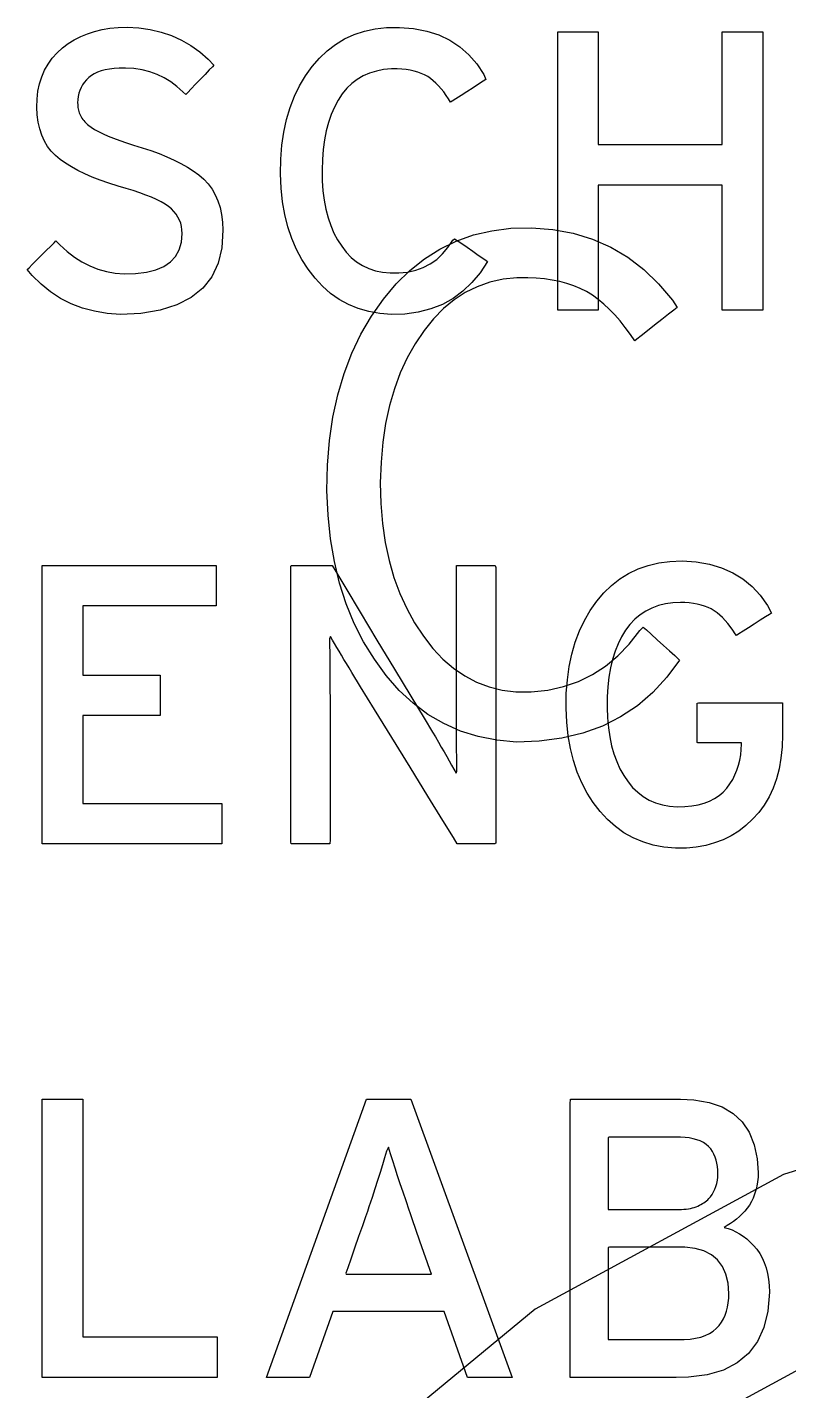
# Model space of a CAD drawing. Extents: x 1 to 47.7, y 0.2 to 35.
# Drawn here: x 18.58 to 18.877, y 10.965 to 11.497 of the extents above; entities that cross this region are included whole.
import ezdxf

# ---------------------------------------------------------------- set-up
doc = ezdxf.new("R2010")
doc.units = 0
doc.header["$MEASUREMENT"] = 0
doc.layers.add('4_1__4U__UP_TO_ONE_IO_BOAR', color=7, linetype='CONTINUOUS')
doc.layers.add('5_1___24__TARGET_LEDS___12', color=7, linetype='CONTINUOUS')

msp = doc.modelspace()

# ---------------------------------------------------------------- linework, layer by layer
at = {"layer": '4_1__4U__UP_TO_ONE_IO_BOAR'}
for points in [[(18.65675, 11.41778), (18.65631, 11.41093), (18.65485, 11.40488), (18.65237, 11.39963), (18.64887, 11.39517), (18.64435, 11.39152), (18.63881, 11.38866), (18.63225, 11.38659), (18.62468, 11.38533), (18.61678, 11.38492), (18.61161, 11.38533), (18.60669, 11.38617), (18.60201, 11.38743), (18.59759, 11.38912), (18.59341, 11.39123), (18.58949, 11.39377), (18.58581, 11.39673), (18.58238, 11.40012), (18.58045, 11.40249), (18.58113, 11.40317), (18.58242, 11.40445), (18.5841, 11.40613), (18.58599, 11.40801), (18.58788, 11.40989), (18.58958, 11.41159), (18.59089, 11.41289), (18.59161, 11.4136), (18.59321, 11.41208), (18.59595, 11.40953), (18.59881, 11.40731), (18.60178, 11.40541), (18.60485, 11.40384), (18.60803, 11.40259), (18.61131, 11.40167), (18.61471, 11.40107), (18.61821, 11.4008), (18.62266, 11.4009), (18.62691, 11.40142), (18.63058, 11.40234), (18.6337, 11.40367), (18.63625, 11.40541), (18.63825, 11.40756), (18.63968, 11.41011), (18.64054, 11.41308), (18.64085, 11.41645), (18.64079, 11.41794), (18.6406, 11.41927), (18.64028, 11.42055), (18.63982, 11.42176), (18.63923, 11.42292), (18.63851, 11.42402), (18.63766, 11.42507), (18.63667, 11.42606), (18.63555, 11.427), (18.63418, 11.42792), (18.63262, 11.42883), (18.63086, 11.42974), (18.6289, 11.43063), (18.62673, 11.43151), (18.62437, 11.43239), (18.6218, 11.43325), (18.61903, 11.4341), (18.61584, 11.43502), (18.61227, 11.43612), (18.60891, 11.43727), (18.60577, 11.43848), (18.60285, 11.43975), (18.60014, 11.44107), (18.59765, 11.44245), (18.59538, 11.44389), (18.59332, 11.44538), (18.59147, 11.44692), (18.58982, 11.4486), (18.58838, 11.45047), (18.58716, 11.45253), (18.58614, 11.45479), (18.58534, 11.45725), (18.58475, 11.45989), (18.58437, 11.46273), (18.58421, 11.46576), (18.58429, 11.46893), (18.58463, 11.47198), (18.58523, 11.47486), (18.58608, 11.47759), (18.58719, 11.48016), (18.58856, 11.48257), (18.59018, 11.48482), (18.59205, 11.48691), (18.59418, 11.48885), (18.59643, 11.49053), (18.5988, 11.49202), (18.60131, 11.4933), (18.60395, 11.49439), (18.60673, 11.49529), (18.60965, 11.49599), (18.61271, 11.49649), (18.6159, 11.4968), (18.61936, 11.4969), (18.62397, 11.49665), (18.6284, 11.49602), (18.63265, 11.49502), (18.6367, 11.49365), (18.64057, 11.49191), (18.64425, 11.4898), (18.64775, 11.48731), (18.65105, 11.48445), (18.65327, 11.48214), (18.65266, 11.48151), (18.65144, 11.48025), (18.64981, 11.47855), (18.64795, 11.47663), (18.64608, 11.47468), (18.64437, 11.47291), (18.64304, 11.47153), (18.64227, 11.47073), (18.64111, 11.4717), (18.63882, 11.47381), (18.63639, 11.47564), (18.63381, 11.4772), (18.63109, 11.4785), (18.62822, 11.47952), (18.62521, 11.48028), (18.62206, 11.48077), (18.61876, 11.481), (18.61627, 11.48097), (18.61434, 11.48083), (18.61253, 11.4806), (18.61086, 11.48027), (18.60931, 11.47986), (18.60789, 11.47935), (18.6066, 11.47874), (18.60544, 11.47805), (18.60441, 11.47727), (18.6035, 11.47637), (18.6027, 11.47542), (18.602, 11.47443), (18.60142, 11.47338), (18.60094, 11.47229), (18.60056, 11.47115), (18.6003, 11.46996), (18.60014, 11.46872), (18.60009, 11.46747), (18.60011, 11.46684), (18.60015, 11.46624), (18.60022, 11.46565), (18.60031, 11.46508), (18.60043, 11.46454), (18.60057, 11.46401), (18.60075, 11.4635), (18.60094, 11.46301), (18.60117, 11.46252), (18.60144, 11.46201), (18.60175, 11.4615), (18.6021, 11.461), (18.6025, 11.4605), (18.60293, 11.46001), (18.60342, 11.45953), (18.60394, 11.45905), (18.60451, 11.45858), (18.60536, 11.45796), (18.60669, 11.4571), (18.60824, 11.45624), (18.60999, 11.45538), (18.61196, 11.4545), (18.61413, 11.45362), (18.61652, 11.45273), (18.61912, 11.45183), (18.62193, 11.45092), (18.62524, 11.44992), (18.62863, 11.44882), (18.63183, 11.44765), (18.63486, 11.44642), (18.63771, 11.44513), (18.64039, 11.44378), (18.64288, 11.44236), (18.6452, 11.44088), (18.64734, 11.43933), (18.64928, 11.43769), (18.651, 11.43586), (18.6525, 11.43384), (18.65377, 11.43163), (18.65482, 11.42924), (18.65564, 11.42666), (18.65623, 11.42389), (18.6566, 11.42093)], [(18.7599, 11.40564), (18.75705, 11.40123), (18.75388, 11.39735), (18.75036, 11.394), (18.74651, 11.39116), (18.74232, 11.38886), (18.7378, 11.38708), (18.73294, 11.38582), (18.72774, 11.38509), (18.72246, 11.38492), (18.71791, 11.38531), (18.7136, 11.38609), (18.70953, 11.38727), (18.70569, 11.38885), (18.70208, 11.39082), (18.69871, 11.39318), (18.69558, 11.39595), (18.69268, 11.39911), (18.68998, 11.40259), (18.68755, 11.40632), (18.68542, 11.41031), (18.68361, 11.41456), (18.68211, 11.41908), (18.68093, 11.42386), (18.68005, 11.4289), (18.67949, 11.43421), (18.67924, 11.43978), (18.67935, 11.44545), (18.67979, 11.45088), (18.68054, 11.45604), (18.6816, 11.46095), (18.68298, 11.4656), (18.68466, 11.46999), (18.68666, 11.47413), (18.68897, 11.478), (18.69158, 11.48162), (18.69439, 11.48488), (18.69743, 11.48776), (18.70071, 11.49024), (18.70422, 11.49233), (18.70797, 11.49402), (18.71195, 11.49533), (18.71616, 11.49625), (18.72061, 11.49677), (18.72563, 11.49687), (18.73111, 11.4964), (18.73621, 11.4954), (18.7409, 11.49389), (18.74521, 11.49185), (18.74912, 11.48929), (18.75263, 11.4862), (18.75575, 11.48259), (18.75847, 11.47846), (18.75926, 11.47653), (18.75822, 11.47586), (18.75648, 11.47474), (18.7543, 11.47333), (18.75192, 11.47179), (18.7496, 11.4703), (18.7476, 11.469), (18.74615, 11.46807), (18.74552, 11.46766), (18.74472, 11.46894), (18.7438, 11.47035), (18.74284, 11.47167), (18.74187, 11.4729), (18.74087, 11.47403), (18.73984, 11.47508), (18.73879, 11.47604), (18.73771, 11.47691), (18.7366, 11.47769), (18.73538, 11.47835), (18.73408, 11.47893), (18.73271, 11.47943), (18.73127, 11.47984), (18.72976, 11.48018), (18.72817, 11.48043), (18.7265, 11.48061), (18.72477, 11.4807), (18.72245, 11.48068), (18.71944, 11.4804), (18.71661, 11.47985), (18.71396, 11.47904), (18.71148, 11.47795), (18.70917, 11.4766), (18.70704, 11.47498), (18.70509, 11.4731), (18.70331, 11.47094), (18.70168, 11.46849), (18.70022, 11.46581), (18.69896, 11.46292), (18.69788, 11.45983), (18.69701, 11.45652), (18.69632, 11.45301), (18.69583, 11.44928), (18.69553, 11.44535), (18.69542, 11.44121), (18.6955, 11.43709), (18.69578, 11.43318), (18.69624, 11.42947), (18.6969, 11.42597), (18.69776, 11.42268), (18.6988, 11.41958), (18.70004, 11.4167), (18.70147, 11.41401), (18.70309, 11.41152), (18.70484, 11.40922), (18.70677, 11.4072), (18.70888, 11.40547), (18.71116, 11.40403), (18.71362, 11.40287), (18.71625, 11.402), (18.71905, 11.40142), (18.72203, 11.40112), (18.72536, 11.40112), (18.72876, 11.40146), (18.73194, 11.40217), (18.7349, 11.40322), (18.73763, 11.40464), (18.74015, 11.40641), (18.74244, 11.40853), (18.74451, 11.41102), (18.74637, 11.41385), (18.74708, 11.41449), (18.74816, 11.41375), (18.74986, 11.41257), (18.75195, 11.41113), (18.75418, 11.40959), (18.75633, 11.4081), (18.75815, 11.40684), (18.75942, 11.40597)], [(18.74814, 11.17856), (18.74661, 11.18104), (18.74253, 11.18767), (18.73666, 11.19721), (18.72975, 11.20843), (18.72258, 11.22008), (18.71589, 11.23095), (18.71046, 11.23978), (18.70703, 11.24535), (18.70593, 11.24714), (18.70491, 11.24884), (18.70393, 11.2505), (18.70298, 11.2521), (18.70205, 11.25366), (18.70117, 11.25517), (18.70031, 11.25663), (18.69949, 11.25804), (18.6987, 11.25941), (18.69837, 11.25853), (18.69838, 11.25592), (18.69839, 11.25322), (18.6984, 11.25044), (18.69841, 11.24758), (18.69843, 11.24464), (18.69846, 11.24161), (18.69848, 11.2385), (18.69852, 11.2353), (18.69852, 11.23331), (18.69852, 11.22826), (18.69852, 11.22065), (18.69852, 11.21152), (18.69852, 11.20188), (18.69852, 11.19274), (18.69852, 11.18514), (18.69852, 11.18009), (18.69851, 11.17856), (18.6978, 11.17856), (18.69621, 11.17856), (18.69399, 11.17856), (18.69144, 11.17856), (18.68884, 11.17856), (18.68644, 11.17856), (18.68455, 11.17856), (18.68343, 11.17856), (18.68324, 11.17932), (18.68324, 11.18636), (18.68324, 11.19915), (18.68324, 11.21575), (18.68324, 11.23417), (18.68324, 11.25245), (18.68324, 11.26862), (18.68324, 11.28072), (18.68324, 11.28677), (18.68354, 11.28711), (18.68486, 11.28711), (18.68694, 11.28711), (18.6895, 11.28711), (18.69225, 11.28711), (18.6949, 11.28711), (18.69715, 11.28711), (18.69871, 11.28711), (18.6993, 11.28711), (18.70075, 11.28469), (18.70465, 11.27824), (18.71025, 11.26896), (18.71683, 11.25804), (18.72367, 11.2467), (18.73005, 11.23613), (18.73524, 11.22753), (18.73851, 11.22211), (18.73961, 11.22026), (18.74079, 11.21825), (18.74191, 11.21631), (18.74299, 11.21443), (18.74402, 11.21263), (18.745, 11.21089), (18.74594, 11.20923), (18.74682, 11.20763), (18.74766, 11.2061), (18.74798, 11.20697), (18.74795, 11.20967), (18.74792, 11.21243), (18.7479, 11.21527), (18.74788, 11.21819), (18.74787, 11.22118), (18.74786, 11.22425), (18.74785, 11.2274), (18.74785, 11.23062), (18.74785, 11.23261), (18.74785, 11.23764), (18.74785, 11.24521), (18.74785, 11.2543), (18.74785, 11.2639), (18.74785, 11.27299), (18.74785, 11.28056), (18.74785, 11.28559), (18.74786, 11.28711), (18.74857, 11.28711), (18.75017, 11.28711), (18.75238, 11.28711), (18.75493, 11.28711), (18.75754, 11.28711), (18.75993, 11.28711), (18.76183, 11.28711), (18.76295, 11.28711), (18.76314, 11.28635), (18.76314, 11.27931), (18.76314, 11.26652), (18.76314, 11.24992), (18.76314, 11.2315), (18.76314, 11.21322), (18.76314, 11.19705), (18.76314, 11.18495), (18.76314, 11.1789), (18.76285, 11.17856), (18.76163, 11.17856), (18.75968, 11.17856), (18.75729, 11.17856), (18.75472, 11.17856), (18.75225, 11.17856), (18.75015, 11.17856), (18.74868, 11.17856)], [(18.87498, 11.22104), (18.87481, 11.21639), (18.87435, 11.21199), (18.87362, 11.20783), (18.8726, 11.20393), (18.87131, 11.20027), (18.86974, 11.19687), (18.86788, 11.19371), (18.86575, 11.19081), (18.86334, 11.18814), (18.86074, 11.18571), (18.85795, 11.18358), (18.85499, 11.18173), (18.85185, 11.18018), (18.84852, 11.17893), (18.84502, 11.17796), (18.84134, 11.17729), (18.83748, 11.17691), (18.83323, 11.17688), (18.82875, 11.17731), (18.8245, 11.17813), (18.82049, 11.17933), (18.8167, 11.18092), (18.81315, 11.1829), (18.80982, 11.18528), (18.80673, 11.18804), (18.80387, 11.19119), (18.8012, 11.19465), (18.7988, 11.19835), (18.7967, 11.20231), (18.79491, 11.20653), (18.79343, 11.21101), (18.79225, 11.21575), (18.79138, 11.22074), (18.79081, 11.226), (18.79055, 11.23152), (18.79065, 11.23715), (18.79107, 11.24254), (18.79179, 11.24767), (18.79283, 11.25255), (18.79416, 11.25718), (18.79581, 11.26156), (18.79776, 11.26568), (18.80002, 11.26955), (18.80259, 11.27316), (18.80534, 11.27644), (18.80832, 11.27934), (18.81154, 11.28186), (18.81498, 11.28398), (18.81866, 11.28573), (18.82256, 11.28709), (18.8267, 11.28807), (18.83107, 11.28866), (18.83582, 11.28885), (18.84133, 11.28848), (18.84646, 11.2876), (18.8512, 11.2862), (18.85555, 11.28429), (18.85951, 11.28187), (18.86309, 11.27893), (18.86627, 11.27547), (18.86907, 11.2715), (18.87067, 11.26853), (18.86987, 11.26802), (18.86833, 11.26704), (18.86629, 11.26573), (18.86399, 11.26425), (18.86168, 11.26277), (18.85959, 11.26143), (18.85796, 11.26039), (18.85705, 11.2598), (18.85646, 11.26051), (18.85555, 11.26194), (18.85461, 11.26328), (18.85364, 11.26453), (18.85264, 11.26569), (18.85161, 11.26677), (18.85056, 11.26775), (18.84948, 11.26865), (18.84837, 11.26946), (18.8472, 11.27014), (18.84594, 11.27072), (18.84462, 11.27123), (18.84322, 11.27166), (18.84175, 11.27201), (18.84021, 11.27228), (18.83859, 11.27248), (18.83691, 11.2726), (18.83516, 11.27265), (18.83222, 11.27251), (18.82932, 11.2721), (18.8266, 11.27143), (18.82404, 11.2705), (18.82165, 11.2693), (18.81942, 11.26784), (18.81737, 11.26611), (18.81548, 11.26413), (18.81376, 11.26187), (18.81221, 11.25933), (18.81084, 11.25659), (18.80967, 11.25365), (18.80868, 11.2505), (18.80789, 11.24714), (18.80728, 11.24358), (18.80686, 11.23981), (18.80663, 11.23584), (18.80659, 11.23169), (18.80674, 11.22768), (18.80708, 11.22387), (18.8076, 11.22026), (18.80832, 11.21685), (18.80922, 11.21365), (18.81032, 11.21064), (18.8116, 11.20784), (18.81307, 11.20523), (18.81473, 11.2028), (18.81654, 11.2006), (18.81852, 11.19867), (18.82067, 11.19703), (18.82299, 11.19567), (18.82548, 11.19459), (18.82814, 11.19379), (18.83097, 11.19327), (18.83396, 11.19303), (18.83689, 11.1931), (18.83958, 11.19336), (18.84209, 11.19381), (18.84441, 11.19444), (18.84656, 11.19525), (18.84852, 11.19624), (18.8503, 11.19741), (18.8519, 11.19877), (18.85331, 11.20031), (18.8545, 11.20196), (18.85555, 11.20368), (18.85645, 11.20546), (18.85722, 11.20731), (18.85784, 11.20924), (18.85833, 11.21123), (18.85867, 11.21328), (18.85887, 11.21541), (18.85894, 11.2175), (18.85894, 11.21752), (18.85894, 11.21756), (18.85894, 11.21763), (18.85894, 11.2177), (18.85894, 11.21778), (18.85894, 11.21785), (18.85894, 11.21791), (18.85894, 11.21795), (18.8589, 11.21796), (18.85801, 11.21796), (18.85617, 11.21796), (18.85368, 11.21796), (18.85083, 11.21796), (18.84794, 11.21796), (18.84529, 11.21796), (18.8432, 11.21796), (18.84196, 11.21796), (18.84175, 11.21807), (18.84175, 11.21906), (18.84175, 11.22086), (18.84175, 11.22321), (18.84175, 11.22582), (18.84175, 11.22842), (18.84175, 11.23075), (18.84175, 11.23252), (18.84175, 11.23346), (18.84222, 11.23355), (18.84471, 11.23355), (18.84882, 11.23355), (18.85397, 11.23355), (18.85958, 11.23355), (18.86506, 11.23355), (18.86984, 11.23355), (18.87333, 11.23355), (18.87494, 11.23355), (18.87498, 11.23325), (18.87498, 11.23218), (18.87498, 11.23054), (18.87498, 11.22855), (18.87498, 11.22643), (18.87498, 11.2244), (18.87498, 11.22268), (18.87498, 11.22149)], [(18.86986, 11.0038), (18.86927, 10.99647), (18.86773, 10.99005), (18.86523, 10.98454), (18.86177, 10.97994), (18.85735, 10.97625), (18.85198, 10.97347), (18.84564, 10.9716), (18.83835, 10.97064), (18.83356, 10.9705), (18.83072, 10.9705), (18.82561, 10.9705), (18.81903, 10.9705), (18.81179, 10.9705), (18.80467, 10.9705), (18.7985, 10.9705), (18.79405, 10.9705), (18.79214, 10.9705), (18.79212, 10.97377), (18.79212, 10.98404), (18.79212, 10.99927), (18.79212, 11.01739), (18.79212, 11.03632), (18.79212, 11.05398), (18.79212, 11.06829), (18.79212, 11.07717), (18.79232, 11.07905), (18.79495, 11.07905), (18.80001, 11.07905), (18.80669, 11.07905), (18.81415, 11.07905), (18.82157, 11.07905), (18.82811, 11.07905), (18.83294, 11.07905), (18.83525, 11.07905), (18.84045, 11.07879), (18.84633, 11.07778), (18.85143, 11.07601), (18.85574, 11.07348), (18.85926, 11.07018), (18.862, 11.06613), (18.86396, 11.06131), (18.86513, 11.05573), (18.8655, 11.05044), (18.86543, 11.0486), (18.86525, 11.04683), (18.86497, 11.04514), (18.8646, 11.04352), (18.86412, 11.04198), (18.86353, 11.04051), (18.86285, 11.03911), (18.86206, 11.03779), (18.86119, 11.03655), (18.86026, 11.03539), (18.85926, 11.03429), (18.85821, 11.03325), (18.85708, 11.03228), (18.8559, 11.03137), (18.85465, 11.03052), (18.85334, 11.02974), (18.85229, 11.02907), (18.85383, 11.02864), (18.85534, 11.02808), (18.85681, 11.02739), (18.85826, 11.02657), (18.85967, 11.02562), (18.86105, 11.02455), (18.86239, 11.02334), (18.86371, 11.02201), (18.86496, 11.02055), (18.86608, 11.01895), (18.86705, 11.01721), (18.86788, 11.01532), (18.86856, 11.0133), (18.8691, 11.01114), (18.86949, 11.00883), (18.86975, 11.00638)], [(18.84977, 11.04997), (18.84972, 11.05138), (18.84959, 11.05274), (18.84937, 11.05404), (18.84907, 11.05529), (18.84867, 11.05648), (18.84819, 11.05761), (18.84762, 11.05869), (18.84697, 11.05971), (18.84617, 11.06064), (18.84521, 11.06144), (18.84413, 11.06215), (18.84293, 11.06275), (18.84162, 11.06325), (18.84019, 11.06364), (18.83863, 11.06393), (18.83696, 11.06412), (18.83517, 11.06421), (18.83409, 11.06421), (18.83122, 11.06421), (18.82711, 11.06421), (18.8223, 11.06421), (18.81736, 11.06421), (18.81284, 11.06421), (18.80928, 11.06421), (18.80723, 11.06421), (18.80695, 11.06393), (18.80695, 11.06189), (18.80695, 11.05834), (18.80695, 11.05383), (18.80695, 11.04891), (18.80695, 11.04413), (18.80695, 11.04003), (18.80695, 11.03717), (18.80695, 11.03609), (18.80803, 11.03609), (18.8109, 11.03609), (18.81501, 11.03609), (18.81982, 11.03609), (18.82476, 11.03609), (18.82928, 11.03609), (18.83285, 11.03609), (18.83489, 11.03609), (18.83564, 11.0361), (18.83656, 11.03613), (18.83743, 11.0362), (18.83827, 11.03631), (18.83907, 11.03645), (18.83984, 11.03663), (18.84057, 11.03685), (18.84127, 11.0371), (18.84193, 11.03738), (18.84255, 11.03768), (18.84315, 11.03799), (18.84373, 11.03832), (18.84428, 11.03867), (18.84481, 11.03904), (18.84532, 11.03943), (18.8458, 11.03984), (18.84625, 11.04027), (18.84685, 11.04095), (18.84753, 11.0419), (18.84813, 11.04291), (18.84863, 11.04397), (18.84904, 11.04507), (18.84936, 11.04622), (18.84959, 11.04742), (18.84972, 11.04867)], [(18.72937, 11.03579), (18.72816, 11.03936), (18.727, 11.04279), (18.72591, 11.04607), (18.72488, 11.0492), (18.7239, 11.05219), (18.72298, 11.05504), (18.72213, 11.05775), (18.72133, 11.06031), (18.72061, 11.05882), (18.71983, 11.05619), (18.71899, 11.05341), (18.71808, 11.05046), (18.71709, 11.04736), (18.71604, 11.04411), (18.71492, 11.04069), (18.71372, 11.03712), (18.71309, 11.03526), (18.71237, 11.03318), (18.71117, 11.02973), (18.70969, 11.02548), (18.70812, 11.02096), (18.70664, 11.01671), (18.70544, 11.01326), (18.70472, 11.01118), (18.70482, 11.0108), (18.70718, 11.0108), (18.71151, 11.0108), (18.71708, 11.0108), (18.72316, 11.0108), (18.72903, 11.0108), (18.73394, 11.0108), (18.73718, 11.0108), (18.73806, 11.01084), (18.73757, 11.01224), (18.73653, 11.01523), (18.73513, 11.01924), (18.73356, 11.02375), (18.73201, 11.0282), (18.73067, 11.03206), (18.72972, 11.03477)], [(18.85408, 11.00334), (18.85375, 11.00735), (18.8529, 11.01086), (18.85154, 11.01387), (18.84965, 11.01638), (18.84724, 11.01838), (18.84432, 11.01988), (18.84087, 11.02087), (18.83691, 11.02136), (18.83495, 11.02142), (18.83251, 11.02142), (18.82858, 11.02142), (18.82377, 11.02142), (18.81866, 11.02142), (18.81384, 11.02142), (18.80992, 11.02142), (18.80747, 11.02142), (18.80695, 11.02125), (18.80695, 11.01894), (18.80695, 11.01451), (18.80695, 11.00872), (18.80695, 11.00229), (18.80695, 10.996), (18.80695, 10.99057), (18.80695, 10.98677), (18.80695, 10.98534), (18.80806, 10.98534), (18.81102, 10.98534), (18.81524, 10.98534), (18.82014, 10.98534), (18.82514, 10.98534), (18.82965, 10.98534), (18.8331, 10.98534), (18.83489, 10.98534), (18.83666, 10.98537), (18.83897, 10.98554), (18.84111, 10.98586), (18.84307, 10.98632), (18.84486, 10.98693), (18.84647, 10.98769), (18.8479, 10.9886), (18.84916, 10.98965), (18.85023, 10.99083), (18.85114, 10.99207), (18.85192, 10.9934), (18.85258, 10.99483), (18.85312, 10.99635), (18.85354, 10.99796), (18.85384, 10.99966), (18.85402, 11.00145)]]:
    msp.add_lwpolyline(points, close=True, dxfattribs=at)
for points in [[(18.8515, 11.38662), (18.8515, 11.43534), (18.8031, 11.43534), (18.8031, 11.38662), (18.78735, 11.38662), (18.78735, 11.49517), (18.8031, 11.49517), (18.8031, 11.45123), (18.8515, 11.45123), (18.8515, 11.49517), (18.86725, 11.49517), (18.86725, 11.38662), (18.8515, 11.38662)], [(18.58631, 11.17856), (18.58631, 11.28711), (18.65406, 11.28711), (18.65406, 11.27136), (18.60206, 11.27136), (18.60206, 11.24438), (18.63227, 11.24438), (18.63227, 11.22864), (18.60206, 11.22864), (18.60206, 11.19431), (18.65634, 11.19431), (18.65634, 11.17856), (18.58631, 11.17856)], [(18.58631, 10.9705), (18.58631, 11.07905), (18.60206, 11.07905), (18.60206, 10.98641), (18.65451, 10.98641), (18.65451, 10.9705), (18.58631, 10.9705)], [(18.75217, 10.9705), (18.74307, 10.99627), (18.69959, 10.99627), (18.69057, 10.9705), (18.67369, 10.9705), (18.71277, 11.07905), (18.73004, 11.07905), (18.76958, 10.9705), (18.75217, 10.9705)]]:
    msp.add_lwpolyline(points, dxfattribs=at)
at = {"layer": '5_1___24__TARGET_LEDS___12'}
msp.add_lwpolyline([(18.83487, 11.25024), (18.82993, 11.24351), (18.82444, 11.23758), (18.81842, 11.23244), (18.81184, 11.22808), (18.80473, 11.22452), (18.79707, 11.22175), (18.78887, 11.21977), (18.78012, 11.21858), (18.77125, 11.21827), (18.76357, 11.21898), (18.75628, 11.22042), (18.74937, 11.22257), (18.74284, 11.22544), (18.73668, 11.22904), (18.7309, 11.23336), (18.7255, 11.2384), (18.72048, 11.24416), (18.71581, 11.25055), (18.71162, 11.25734), (18.70797, 11.26454), (18.70485, 11.27215), (18.70227, 11.28016), (18.70022, 11.28859), (18.69871, 11.29743), (18.69774, 11.30667), (18.6973, 11.31633), (18.69751, 11.32625), (18.69829, 11.3358), (18.69963, 11.34492), (18.70153, 11.35363), (18.70399, 11.36193), (18.70701, 11.3698), (18.71058, 11.37725), (18.71471, 11.38428), (18.71939, 11.39089), (18.72434, 11.39685), (18.72965, 11.40209), (18.73532, 11.40663), (18.74135, 11.41045), (18.74773, 11.41355), (18.75448, 11.41594), (18.76158, 11.41761), (18.76904, 11.41857), (18.77709, 11.41876), (18.78545, 11.41809), (18.79339, 11.4166), (18.8009, 11.41429), (18.80798, 11.41118), (18.81464, 11.40725), (18.82087, 11.4025), (18.82667, 11.39695), (18.83205, 11.39058), (18.83385, 11.38763), (18.8326, 11.38664), (18.83052, 11.38501), (18.82791, 11.38295), (18.82506, 11.38071), (18.82229, 11.37853), (18.81988, 11.37664), (18.81815, 11.37528), (18.81739, 11.37468), (18.81567, 11.37717), (18.81366, 11.37989), (18.81162, 11.38242), (18.80953, 11.38478), (18.80741, 11.38696), (18.80525, 11.38897), (18.80305, 11.39079), (18.80082, 11.39244), (18.79854, 11.39389), (18.79611, 11.39507), (18.79356, 11.39611), (18.79088, 11.397), (18.78808, 11.39775), (18.78516, 11.39834), (18.78211, 11.3988), (18.77894, 11.3991), (18.77565, 11.39927), (18.77138, 11.39922), (18.76598, 11.39865), (18.76083, 11.3975), (18.75593, 11.39578), (18.75128, 11.39349), (18.74688, 11.39064), (18.74274, 11.38721), (18.73885, 11.38321), (18.73521, 11.37864), (18.73175, 11.37354), (18.72864, 11.36806), (18.72593, 11.36221), (18.72362, 11.35599), (18.72172, 11.3494), (18.72022, 11.34244), (18.71913, 11.33511), (18.71843, 11.32741), (18.71814, 11.31933), (18.71837, 11.31121), (18.71902, 11.30346), (18.72008, 11.29608), (18.72155, 11.28906), (18.72343, 11.28242), (18.72572, 11.27615), (18.72841, 11.27026), (18.73152, 11.26473), (18.73501, 11.25955), (18.73867, 11.25479), (18.74256, 11.25062), (18.7467, 11.24702), (18.75107, 11.24402), (18.75568, 11.2416), (18.76053, 11.23976), (18.76561, 11.23851), (18.77094, 11.23784), (18.777, 11.23783), (18.78345, 11.23852), (18.78957, 11.23988), (18.79536, 11.24188), (18.80082, 11.24455), (18.80595, 11.24787), (18.81075, 11.25185), (18.81522, 11.25648), (18.81936, 11.26177), (18.8207, 11.26303), (18.82189, 11.26195), (18.82377, 11.26026), (18.82607, 11.25817), (18.82855, 11.25594), (18.83092, 11.2538), (18.83294, 11.25198), (18.83434, 11.25071)], close=True, dxfattribs=at)
for points in [[(19.50034, 10.92758), (19.41597, 10.99719), (19.31914, 11.04974), (19.21214, 11.08296), (19.09726, 11.09454), (18.98239, 11.08296), (18.87539, 11.04974), (18.77857, 10.99719), (18.6942, 10.92758)], [(19.37682, 10.93913), (19.29189, 10.98523), (19.19803, 11.01436), (19.09726, 11.02452), (18.99649, 11.01436), (18.90264, 10.98523), (18.81771, 10.93913)]]:
    msp.add_lwpolyline(points, dxfattribs=at)

doc.saveas('drawing.dxf')
